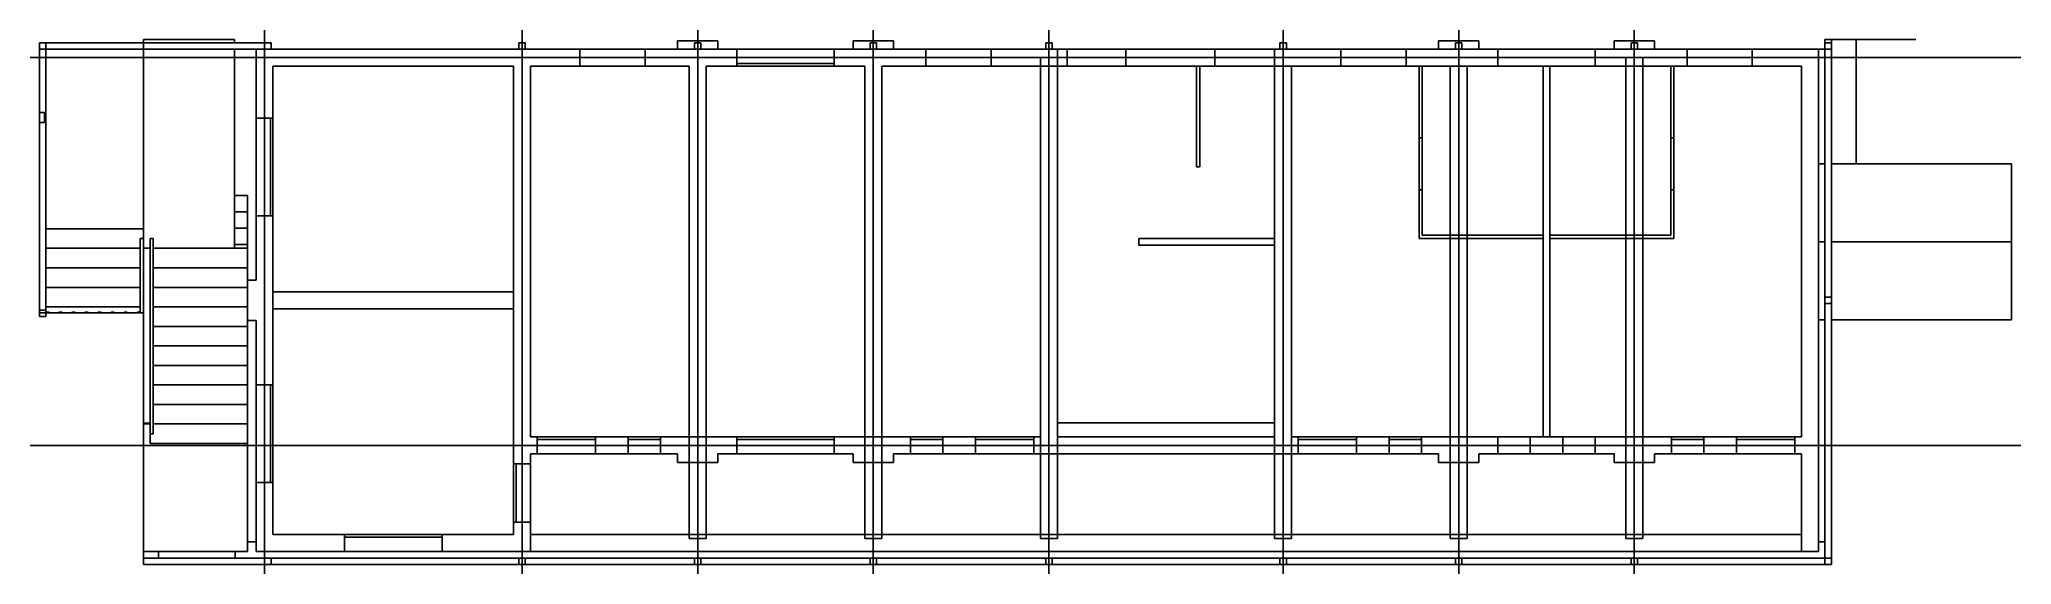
# Model space of a CAD drawing. Header units: millimetres. Extents: x -14894 to 15426, y -6681 to 1389.
import ezdxf

# ---------------------------------------------------------------- set-up
doc = ezdxf.new("R2010")
doc.units = ezdxf.units.MM
doc.layers.add('SectionCutEdges', color=7, linetype='Continuous')

msp = doc.modelspace()

# ---------------------------------------------------------------- linework, layer by layer
for p, q in [((-14894, 264), (-14894, 1239)), ((-13294, 1339), (-14794, 1339)), ((-14794, 1239), (-14794, -1521)), ((-13294, 1239), (-14794, 1239)), ((-13294, 1389), (-11894, 1389)), ((-13294, 1389), (-13294, 1339)), ((-11894, 1339), (-13294, 1339)), ((-13294, 1339), (-13294, 1239)), ((-13294, 1239), (-13294, -1521)), ((-11894, 1239), (-13294, 1239)), ((-11894, 1339), (-11894, 1389)), ((-11434, 1339), (-11894, 1339)), ((-11894, -1011), (-11894, 1239)), ((-11564, 1239), (-11894, 1239)), ((-6584, 979), (-6584, 1239)), ((-5584, 979), (-5584, 1239)), ((-4824, 1239), (-5084, 1239)), ((-4824, 1339), (-4724, 1339)), ((-4464, 1239), (-4724, 1239)), ((-4174, 1019), (-4174, 1239)), ((-2674, 1019), (-2674, 1239)), ((-2124, 1239), (-2384, 1239)), ((-2124, 1339), (-2024, 1339)), ((-1764, 1239), (-2024, 1239)), ((-1264, 979), (-1264, 1239)), ((-264, 979), (-264, 1239)), ((4096, 1239), (756, 1239)), ((756, 979), (756, 1239)), ((756, 1239), (906, 1239)), ((906, 979), (906, 1239)), ((1806, 979), (1806, 1239)), ((3176, 1239), (3176, 979)), ((3176, 1239), (4096, 1239)), ((3176, 979), (3176, 1239)), ((4096, 1239), (4096, 979)), ((5116, 979), (5116, 1239)), ((6116, 979), (6116, 1239)), ((6876, 1239), (6616, 1239)), ((7236, 1239), (6976, 1239)), ((7526, 979), (7526, 1239)), ((9026, 979), (9026, 1239)), ((9576, 1239), (9316, 1239)), ((9936, 1239), (9676, 1239)), ((10436, 979), (10436, 1239)), ((11436, 979), (11436, 1239)), ((12556, 1239), (12456, 1239)), ((12556, 1389), (12656, 1389)), ((12556, 1339), (12556, 1389)), ((12556, -521), (12556, 1239)), ((12656, 1389), (13036, 1389)), ((12656, 1339), (12656, 1389)), ((12656, -521), (12656, 1239)), ((13036, -521), (13036, 1389)), ((13036, 1389), (13956, 1389)), ((-4174, 1019), (-4174, 979)), ((-4174, 1019), (-2674, 1019)), ((-2674, 1019), (-2674, 979)), ((756, 979), (496, 979)), ((906, 979), (756, 979)), ((4096, 979), (3176, 979)), ((-14819, 264), (-14894, 264)), ((-14894, 114), (-14894, 264)), ((-14894, 114), (-14819, 114)), ((-14894, -2771), (-14894, 114)), ((-14819, 114), (-14819, 264)), ((-11304, 179), (-11564, 179)), ((-11344, 179), (-11344, -1321)), ((6366, -121), (6316, -121)), ((10186, -121), (10236, -121)), ((12556, -521), (12456, -521)), ((12556, -1721), (12556, -521)), ((13036, -521), (12656, -521)), ((12656, -1721), (12656, -521)), ((15426, -521), (13036, -521)), ((15426, -1721), (15426, -521)), ((-11894, -1011), (-11694, -1011)), ((-11894, -1261), (-11894, -1011)), ((-11694, -1011), (-11694, -1261)), ((6366, -921), (6316, -921)), ((10186, -921), (10236, -921)), ((-11894, -1261), (-11694, -1261)), ((-11894, -1511), (-11894, -1261)), ((-11894, -1511), (-11694, -1511)), ((-11894, -1761), (-11894, -1511)), ((-11694, -1261), (-11694, -1511)), ((-11694, -1511), (-11694, -1761)), ((-11344, -1321), (-11564, -1321)), ((-11344, -1321), (-11304, -1321)), ((-14794, -1521), (-13294, -1521)), ((-14794, -1821), (-14794, -1521)), ((-13294, -1671), (-13344, -1671)), ((-13344, -1671), (-13344, -1821)), ((-13294, -1671), (-13294, -1521)), ((-13294, -1821), (-13294, -1671)), ((-13194, -1671), (-13144, -1671)), ((-13194, -1671), (-13194, -1821)), ((-13144, -1671), (-13144, -1821)), ((-11894, -1761), (-11694, -1761)), ((-11894, -1821), (-11894, -1761)), ((-11694, -1761), (-11694, -1821)), ((12456, -1721), (12556, -1721)), ((12556, -2571), (12556, -1721)), ((12656, -1721), (15426, -1721)), ((12656, -2571), (12656, -1721)), ((15426, -2921), (15426, -1721)), ((-14794, -2121), (-14794, -1821)), ((-13344, -1821), (-14794, -1821)), ((-14794, -2421), (-14794, -2121)), ((-13344, -2121), (-14794, -2121)), ((-13344, -1821), (-13344, -2121)), ((-13344, -2121), (-13344, -2421)), ((-13294, -1821), (-13194, -1821)), ((-13294, -1821), (-13294, -2811)), ((-13194, -4511), (-13194, -1821)), ((-13144, -1821), (-11894, -1821)), ((-13144, -1821), (-13144, -2121)), ((-13144, -2121), (-11694, -2121)), ((-13144, -2121), (-13144, -2421)), ((-11894, -1821), (-11694, -1821)), ((-11694, -1821), (-11694, -2121)), ((-11694, -2311), (-11694, -2121)), ((-14794, -2721), (-14794, -2421)), ((-13344, -2421), (-14794, -2421)), ((-13344, -2421), (-13344, -2721)), ((-13144, -2421), (-11694, -2421)), ((-13144, -2421), (-13144, -2721)), ((-13344, -2721), (-14794, -2721)), ((-14794, -2771), (-14794, -2721)), ((-13344, -2721), (-13344, -2804)), ((-13144, -2721), (-11694, -2721)), ((-13144, -2721), (-13144, -3021)), ((12556, -2921), (12556, -2671)), ((12656, -2921), (12656, -2671)), ((-14794, -2811), (-14894, -2811)), ((-14744, -2804), (-14794, -2804)), ((-14744, -2811), (-14794, -2811)), ((-14744, -2811), (-14744, -2804)), ((-14594, -2811), (-14744, -2811)), ((-14544, -2804), (-14594, -2804)), ((-14594, -2804), (-14594, -2811)), ((-14544, -2811), (-14594, -2811)), ((-14544, -2811), (-14544, -2804)), ((-14394, -2811), (-14544, -2811)), ((-14344, -2804), (-14394, -2804)), ((-14394, -2804), (-14394, -2811)), ((-14344, -2811), (-14394, -2811)), ((-14344, -2811), (-14344, -2804)), ((-14194, -2811), (-14344, -2811)), ((-14144, -2804), (-14194, -2804)), ((-14194, -2804), (-14194, -2811)), ((-14144, -2811), (-14194, -2811)), ((-14144, -2811), (-14144, -2804)), ((-13994, -2811), (-14144, -2811)), ((-13944, -2804), (-13994, -2804)), ((-13994, -2804), (-13994, -2811)), ((-13944, -2811), (-13994, -2811)), ((-13944, -2811), (-13944, -2804)), ((-13794, -2811), (-13944, -2811)), ((-13744, -2804), (-13794, -2804)), ((-13794, -2804), (-13794, -2811)), ((-13744, -2811), (-13794, -2811)), ((-13744, -2811), (-13744, -2804)), ((-13594, -2811), (-13744, -2811)), ((-13544, -2804), (-13594, -2804)), ((-13594, -2804), (-13594, -2811)), ((-13544, -2811), (-13594, -2811)), ((-13544, -2811), (-13544, -2804)), ((-13394, -2811), (-13544, -2811)), ((-13344, -2804), (-13394, -2804)), ((-13394, -2804), (-13394, -2811)), ((-13344, -2811), (-13394, -2811)), ((-13344, -2811), (-13344, -2804)), ((-13294, -2811), (-13344, -2811)), ((-13294, -2811), (-13294, -4511)), ((-13144, -3021), (-11694, -3021)), ((-13144, -3021), (-13144, -3321)), ((-11694, -2931), (-11694, -3021)), ((-11694, -3021), (-11694, -3321)), ((12456, -2921), (12556, -2921)), ((12556, -6331), (12556, -2921)), ((12656, -2921), (15326, -2921)), ((12656, -2921), (12656, -6581)), ((15326, -2921), (15426, -2921)), ((-13144, -3321), (-11694, -3321)), ((-13144, -3321), (-13144, -3621)), ((-11694, -3321), (-11694, -3621)), ((-13144, -3621), (-11694, -3621)), ((-13144, -3621), (-13144, -3921)), ((-11694, -3621), (-11694, -3921)), ((-13144, -3921), (-11694, -3921)), ((-13144, -3921), (-13144, -4221)), ((-11694, -3921), (-11694, -4221)), ((-11344, -3921), (-11564, -3921)), ((-11344, -3921), (-11304, -3921)), ((-11344, -3921), (-11344, -5421)), ((-13144, -4221), (-11694, -4221)), ((-13144, -4221), (-13144, -4521)), ((-11694, -4221), (-11694, -4521)), ((-13194, -4511), (-13294, -4511)), ((-13294, -4521), (-13294, -4511)), ((-13194, -4521), (-13294, -4521)), ((-13294, -6481), (-13294, -4521)), ((-13194, -4511), (-13194, -4521)), ((-13194, -4521), (-13194, -4671)), ((-13144, -4521), (-11694, -4521)), ((-13144, -4521), (-13144, -4671)), ((-11694, -4521), (-11694, -4821)), ((756, -4501), (4096, -4501)), ((-13194, -4671), (-13144, -4671)), ((-13194, -4671), (-13194, -4821)), ((-13194, -4821), (-11694, -4821)), ((-11694, -4821), (-11694, -6331)), ((-7244, -4761), (-7244, -4721)), ((-7244, -4761), (-6344, -4761)), ((-7244, -4981), (-7244, -4761)), ((-6344, -4761), (-6344, -4721)), ((-6344, -4981), (-6344, -4761)), ((-5844, -4761), (-5844, -4721)), ((-5844, -4761), (-5344, -4761)), ((-5844, -4981), (-5844, -4761)), ((-5344, -4761), (-5344, -4721)), ((-5344, -4981), (-5344, -4761)), ((-4174, -4761), (-4174, -4721)), ((-4174, -4981), (-4174, -4761)), ((-4174, -4761), (-2674, -4761)), ((-2674, -4761), (-2674, -4721)), ((-2674, -4981), (-2674, -4761)), ((-1504, -4761), (-1504, -4721)), ((-1504, -4761), (-1004, -4761)), ((-1504, -4981), (-1504, -4761)), ((-1004, -4761), (-1004, -4721)), ((-1004, -4981), (-1004, -4761)), ((-504, -4761), (-504, -4721)), ((-504, -4761), (396, -4761)), ((-504, -4981), (-504, -4761)), ((396, -4761), (396, -4721)), ((396, -4981), (396, -4761)), ((4456, -4761), (4456, -4721)), ((4456, -4761), (5356, -4761)), ((4456, -4981), (4456, -4761)), ((5356, -4761), (5356, -4721)), ((5356, -4981), (5356, -4761)), ((5856, -4761), (5856, -4721)), ((5856, -4761), (6356, -4761)), ((5856, -4981), (5856, -4761)), ((6356, -4761), (6356, -4721)), ((6356, -4981), (6356, -4761)), ((7526, -4981), (7526, -4721)), ((8026, -4981), (8026, -4721)), ((8526, -4981), (8526, -4721)), ((9026, -4981), (9026, -4721)), ((10196, -4761), (10196, -4721)), ((10196, -4761), (10696, -4761)), ((10196, -4981), (10196, -4761)), ((10696, -4761), (10696, -4721)), ((10696, -4981), (10696, -4761)), ((11196, -4761), (11196, -4721)), ((11196, -4761), (12096, -4761)), ((11196, -4981), (11196, -4761)), ((12096, -4761), (12096, -4721)), ((12096, -4981), (12096, -4761)), ((-7564, -5131), (-7604, -5131)), ((-7564, -6031), (-7564, -5131)), ((-7344, -5131), (-7564, -5131)), ((-11344, -5421), (-11564, -5421)), ((-11344, -5421), (-11304, -5421)), ((-7564, -6031), (-7604, -6031)), ((-7344, -6031), (-7564, -6031)), ((-11694, -6331), (-11564, -6331)), ((-11694, -6481), (-11694, -6331)), ((-10204, -6261), (-10204, -6221)), ((-10204, -6481), (-10204, -6261)), ((-10204, -6261), (-8704, -6261)), ((-8704, -6261), (-8704, -6221)), ((-8704, -6481), (-8704, -6261)), ((12456, -6331), (12556, -6331)), ((12556, -6581), (12556, -6331)), ((-13294, -6481), (-13064, -6481)), ((-13294, -6581), (-13294, -6481)), ((-13064, -6581), (-13294, -6581)), ((-13294, -6681), (-13294, -6581)), ((-13064, -6481), (-13064, -6581)), ((-13064, -6481), (-11884, -6481)), ((-11884, -6581), (-13064, -6581)), ((-11884, -6481), (-11884, -6581)), ((-11884, -6481), (-11694, -6481)), ((-11434, -6581), (-11884, -6581)), ((-7524, -6581), (-11334, -6581)), ((-4824, -6581), (-7424, -6581)), ((-2124, -6581), (-4724, -6581)), ((576, -6581), (-2024, -6581)), ((4176, -6581), (676, -6581)), ((6876, -6581), (4276, -6581)), ((9576, -6581), (6976, -6581)), ((12556, -6581), (9676, -6581)), ((-13064, -6681), (-13294, -6681)), ((-11884, -6681), (-13064, -6681)), ((-11884, -6681), (-11434, -6681)), ((-11334, -6681), (-7524, -6681)), ((-7424, -6681), (-4824, -6681)), ((-4724, -6681), (-2124, -6681)), ((-2024, -6681), (576, -6681)), ((676, -6681), (4176, -6681)), ((4276, -6681), (6876, -6681)), ((6976, -6681), (9576, -6681)), ((9676, -6681), (12556, -6681))]:
    msp.add_line(p, q)
for p, direction in [((-11434, 179), (0, -1)), ((-7474, 979), (0, -1)), ((-4774, -6281), (0, -1)), ((-2074, -6281), (0, -1)), ((626, -6281), (0, -1)), ((4226, -6281), (0, -1)), ((6926, -6281), (0, -1)), ((9626, -6281), (0, -1)), ((-6584, 1109), (1, 0)), ((9026, -4851), (1, 0))]:
    msp.add_xline(p, direction)
at = {"layer": 'SectionCutEdges'}
for p, q in [((-14894, 1239), (-14894, 1339)), ((-14894, 1339), (-14794, 1339)), ((-14794, 1239), (-14894, 1239)), ((-14794, 1339), (-14794, 1239)), ((-11564, 1239), (-11564, 179)), ((-11564, 1239), (-11434, 1239)), ((-11434, 1239), (-11434, 1339)), ((-11434, 1339), (-11334, 1339)), ((-11334, 1239), (-11434, 1239)), ((-11334, 1339), (-11334, 1239)), ((-11334, 1239), (-7524, 1239)), ((-7524, 1239), (-7524, 1339)), ((-7524, 1339), (-7424, 1339)), ((-7424, 1239), (-7524, 1239)), ((-7424, 1339), (-7424, 1239)), ((-6584, 1239), (-7424, 1239)), ((-6584, 1239), (-5584, 1239)), ((-5084, 1239), (-5584, 1239)), ((-5084, 1369), (-4464, 1369)), ((-5084, 1339), (-5084, 1369)), ((-5084, 1239), (-5084, 1339)), ((-4824, 1239), (-4824, 1339)), ((-4724, 1239), (-4824, 1239)), ((-4724, 1339), (-4724, 1239)), ((-4464, 1339), (-4464, 1369)), ((-4464, 1339), (-4464, 1239)), ((-4464, 1239), (-4174, 1239)), ((-2674, 1239), (-4174, 1239)), ((-2674, 1239), (-2384, 1239)), ((-2384, 1369), (-1764, 1369)), ((-2384, 1339), (-2384, 1369)), ((-2384, 1239), (-2384, 1339)), ((-2124, 1239), (-2124, 1339)), ((-2024, 1239), (-2124, 1239)), ((-2024, 1339), (-2024, 1239)), ((-1764, 1339), (-1764, 1369)), ((-1764, 1339), (-1764, 1239)), ((-1264, 1239), (-1764, 1239)), ((-1264, 1239), (-264, 1239)), ((576, 1239), (-264, 1239)), ((576, 1239), (576, 1339)), ((576, 1339), (676, 1339)), ((676, 1239), (576, 1239)), ((676, 1339), (676, 1239)), ((756, 1239), (676, 1239)), ((756, 1239), (756, 1109)), ((756, 1239), (906, 1239)), ((1806, 1239), (906, 1239)), ((1806, 1239), (3176, 1239)), ((3176, 1239), (4096, 1239)), ((4096, 1239), (4096, 979)), ((4096, 1239), (4176, 1239)), ((4176, 1239), (4176, 1339)), ((4176, 1339), (4276, 1339)), ((4276, 1239), (4176, 1239)), ((4276, 1339), (4276, 1239)), ((5116, 1239), (4276, 1239)), ((6116, 1239), (5116, 1239)), ((6616, 1239), (6116, 1239)), ((6616, 1369), (7236, 1369)), ((6616, 1339), (6616, 1369)), ((6616, 1239), (6616, 1339)), ((6876, 1239), (6876, 1339)), ((6876, 1339), (6976, 1339)), ((6976, 1239), (6876, 1239)), ((6976, 1339), (6976, 1239)), ((7236, 1339), (7236, 1369)), ((7236, 1339), (7236, 1239)), ((7526, 1239), (7236, 1239)), ((9026, 1239), (7526, 1239)), ((9316, 1239), (9026, 1239)), ((9316, 1369), (9936, 1369)), ((9316, 1339), (9316, 1369)), ((9316, 1239), (9316, 1339)), ((9576, 1239), (9576, 1339)), ((9576, 1339), (9676, 1339)), ((9676, 1239), (9576, 1239)), ((9676, 1339), (9676, 1239)), ((9936, 1339), (9936, 1369)), ((9936, 1339), (9936, 1239)), ((10436, 1239), (9936, 1239)), ((10436, 1239), (11436, 1239)), ((12456, 1239), (11436, 1239)), ((12456, -521), (12456, 1239)), ((12556, 1239), (12556, 1339)), ((12556, 1339), (12656, 1339)), ((12656, 1239), (12556, 1239)), ((12656, 1339), (12656, 1239)), ((-7604, 979), (-11304, 979)), ((-11304, 979), (-11304, 179)), ((-7604, -2491), (-7604, 979)), ((-7344, 979), (-7344, -4721)), ((-7344, 979), (-6584, 979)), ((-6584, 979), (-5584, 979)), ((-5584, 979), (-4904, 979)), ((-4904, -4721), (-4904, 979)), ((-4644, 979), (-4174, 979)), ((-4644, 979), (-4644, -4721)), ((-2674, 979), (-4174, 979)), ((-2674, 979), (-2204, 979)), ((-2204, -4721), (-2204, 979)), ((-1944, 979), (-1264, 979)), ((-1944, 979), (-1944, -4721)), ((-1264, 979), (-264, 979)), ((-264, 979), (496, 979)), ((496, 1109), (756, 1109)), ((496, 979), (496, 1109)), ((496, -4721), (496, 979)), ((756, 979), (756, 1109)), ((906, 979), (756, 979)), ((756, -4501), (756, 979)), ((1806, 979), (906, 979)), ((2896, 979), (1806, 979)), ((2896, 979), (2946, 979)), ((2896, -571), (2896, 979)), ((2946, 979), (2946, -571)), ((3176, 979), (2946, 979)), ((4096, 979), (3176, 979)), ((4096, 979), (4356, 979)), ((4096, 979), (4096, -1671)), ((4356, 979), (4356, -4721)), ((4356, 979), (5116, 979)), ((6116, 979), (5116, 979)), ((6116, 979), (6316, 979)), ((6316, 979), (6366, 979)), ((6316, 979), (6316, -121)), ((6366, 979), (6366, -121)), ((6366, 979), (6796, 979)), ((6796, 979), (7056, 979)), ((6796, -1621), (6796, 979)), ((7056, 979), (7526, 979)), ((7056, 979), (7056, -1621)), ((8226, 979), (7526, 979)), ((8226, 979), (8326, 979)), ((8226, -1621), (8226, 979)), ((8326, 979), (8326, -1621)), ((9026, 979), (8326, 979)), ((9026, 979), (9496, 979)), ((9496, 1109), (9756, 1109)), ((9496, 979), (9496, 1109)), ((9496, -1621), (9496, 979)), ((9756, 979), (9496, 979)), ((9756, 1109), (9756, 979)), ((9756, 979), (10186, 979)), ((9756, 979), (9756, -1621)), ((10236, 979), (10186, 979)), ((10186, 979), (10186, -121)), ((10236, 979), (10236, -121)), ((10236, 979), (10436, 979)), ((10436, 979), (11436, 979)), ((11436, 979), (12196, 979)), ((12196, -4721), (12196, 979)), ((-11564, 179), (-11564, -1321)), ((-11304, 179), (-11304, -1321)), ((6316, -921), (6316, -121)), ((6366, -921), (6366, -121)), ((10186, -921), (10186, -121)), ((10236, -921), (10236, -121)), ((2946, -571), (2896, -571)), ((12456, -521), (12456, -1721)), ((6316, -921), (6316, -1671)), ((6366, -1621), (6366, -921)), ((10186, -1621), (10186, -921)), ((10236, -921), (10236, -1671)), ((-11564, -1321), (-11564, -2311)), ((-11304, -1321), (-11304, -2491)), ((2006, -1771), (2006, -1671)), ((2006, -1671), (4096, -1671)), ((4096, -1771), (2006, -1771)), ((4096, -1671), (4096, -1771)), ((4096, -1771), (4096, -4501)), ((6316, -1671), (6796, -1671)), ((6366, -1621), (6796, -1621)), ((6796, -1621), (7056, -1621)), ((6796, -1671), (6796, -1621)), ((7056, -1671), (6796, -1671)), ((6796, -4721), (6796, -1671)), ((7056, -1621), (8226, -1621)), ((7056, -1621), (7056, -1671)), ((7056, -1671), (8226, -1671)), ((7056, -1671), (7056, -4721)), ((8226, -1621), (8226, -1671)), ((8226, -4721), (8226, -1671)), ((8326, -1621), (8326, -1671)), ((9496, -1621), (8326, -1621)), ((9496, -1671), (8326, -1671)), ((8326, -1671), (8326, -4721)), ((9756, -1621), (9496, -1621)), ((9496, -1671), (9496, -1621)), ((9496, -1671), (9756, -1671)), ((9496, -4721), (9496, -1671)), ((10186, -1621), (9756, -1621)), ((9756, -1621), (9756, -1671)), ((10236, -1671), (9756, -1671)), ((9756, -1671), (9756, -4721)), ((12456, -1721), (12456, -2921)), ((-11694, -2311), (-11564, -2311)), ((-11694, -2421), (-11694, -2311)), ((-11694, -2421), (-11694, -2721)), ((-11694, -2721), (-11694, -2931)), ((-11304, -2491), (-7604, -2491)), ((-11304, -2751), (-11304, -2491)), ((-7604, -2491), (-7604, -2751)), ((12556, -2671), (12556, -2571)), ((12556, -2571), (12656, -2571)), ((12656, -2671), (12556, -2671)), ((12656, -2571), (12656, -2671)), ((-14894, -2771), (-14794, -2771)), ((-14894, -2811), (-14894, -2771)), ((-14894, -2871), (-14894, -2811)), ((-14794, -2871), (-14894, -2871)), ((-14794, -2771), (-14794, -2804)), ((-14794, -2804), (-14794, -2811)), ((-14794, -2811), (-14794, -2871)), ((-11564, -2931), (-11694, -2931)), ((-11564, -3921), (-11564, -2931)), ((-7604, -2751), (-11304, -2751)), ((-11304, -2751), (-11304, -3921)), ((-7604, -5131), (-7604, -2751)), ((12456, -6331), (12456, -2921)), ((-11564, -3921), (-11564, -5421)), ((-11304, -3921), (-11304, -5421)), ((756, -4721), (756, -4501)), ((4096, -4501), (4096, -4721)), ((-7244, -4721), (-7344, -4721)), ((-7244, -4721), (-6344, -4721)), ((-5844, -4721), (-6344, -4721)), ((-5844, -4721), (-5344, -4721)), ((-4904, -4721), (-5344, -4721)), ((-4904, -5111), (-4904, -4721)), ((-4904, -4721), (-4644, -4721)), ((-4174, -4721), (-4644, -4721)), ((-4644, -4721), (-4644, -5111)), ((-4174, -4721), (-2674, -4721)), ((-2204, -4721), (-2674, -4721)), ((-2204, -5111), (-2204, -4721)), ((-2204, -4721), (-1944, -4721)), ((-1944, -4721), (-1944, -5111)), ((-1504, -4721), (-1944, -4721)), ((-1504, -4721), (-1004, -4721)), ((-504, -4721), (-1004, -4721)), ((-504, -4721), (396, -4721)), ((496, -4721), (396, -4721)), ((496, -4981), (496, -4721)), ((756, -4981), (756, -4721)), ((756, -4721), (4096, -4721)), ((4096, -4721), (4096, -4981)), ((4456, -4721), (4356, -4721)), ((4356, -4721), (4356, -4981)), ((4456, -4721), (5356, -4721)), ((5856, -4721), (5356, -4721)), ((5856, -4721), (6356, -4721)), ((6796, -4721), (6356, -4721)), ((6796, -5111), (6796, -4721)), ((6796, -4721), (7056, -4721)), ((7526, -4721), (7056, -4721)), ((7056, -4721), (7056, -5111)), ((7526, -4721), (8026, -4721)), ((8026, -4721), (8226, -4721)), ((8326, -4721), (8226, -4721)), ((8326, -4721), (8526, -4721)), ((8526, -4721), (9026, -4721)), ((9496, -4721), (9026, -4721)), ((9496, -5111), (9496, -4721)), ((9496, -4721), (9756, -4721)), ((10196, -4721), (9756, -4721)), ((9756, -4721), (9756, -5111)), ((10196, -4721), (10696, -4721)), ((11196, -4721), (10696, -4721)), ((11196, -4721), (12096, -4721)), ((12196, -4721), (12096, -4721)), ((-7604, -6031), (-7604, -5131)), ((-7344, -4981), (-7244, -4981)), ((-7344, -5131), (-7344, -4981)), ((-7344, -6031), (-7344, -5131)), ((-6344, -4981), (-7244, -4981)), ((-6344, -4981), (-5844, -4981)), ((-5844, -4981), (-5344, -4981)), ((-5344, -4981), (-5084, -4981)), ((-5084, -5111), (-5084, -4981)), ((-5084, -5111), (-4904, -5111)), ((-4644, -5111), (-4904, -5111)), ((-4904, -6221), (-4904, -5111)), ((-4644, -5111), (-4464, -5111)), ((-4644, -5111), (-4644, -6221)), ((-4464, -4981), (-4464, -5111)), ((-4174, -4981), (-4464, -4981)), ((-4174, -4981), (-2674, -4981)), ((-2384, -4981), (-2674, -4981)), ((-2384, -5111), (-2384, -4981)), ((-2384, -5111), (-2204, -5111)), ((-1944, -5111), (-2204, -5111)), ((-2204, -6221), (-2204, -5111)), ((-1944, -5111), (-1764, -5111)), ((-1944, -5111), (-1944, -6221)), ((-1764, -4981), (-1764, -5111)), ((-1764, -4981), (-1504, -4981)), ((-1004, -4981), (-1504, -4981)), ((-1004, -4981), (-504, -4981)), ((-504, -4981), (396, -4981)), ((396, -4981), (496, -4981)), ((496, -6221), (496, -4981)), ((756, -4981), (496, -4981)), ((756, -4981), (756, -6221)), ((756, -4981), (4096, -4981)), ((4356, -4981), (4096, -4981)), ((4096, -6221), (4096, -4981)), ((4356, -4981), (4456, -4981)), ((4356, -4981), (4356, -6221)), ((5356, -4981), (4456, -4981)), ((5356, -4981), (5856, -4981)), ((5856, -4981), (6356, -4981)), ((6356, -4981), (6616, -4981)), ((6616, -5111), (6616, -4981)), ((6616, -5111), (6796, -5111)), ((7056, -5111), (6796, -5111)), ((6796, -5111), (6796, -6221)), ((7056, -5111), (7236, -5111)), ((7056, -6221), (7056, -5111)), ((7236, -4981), (7236, -5111)), ((7236, -4981), (7526, -4981)), ((7526, -4981), (8026, -4981)), ((8026, -4981), (8526, -4981)), ((8526, -4981), (9026, -4981)), ((9026, -4981), (9316, -4981)), ((9316, -5111), (9316, -4981)), ((9316, -5111), (9496, -5111)), ((9756, -5111), (9496, -5111)), ((9496, -5111), (9496, -6221)), ((9756, -5111), (9936, -5111)), ((9756, -6221), (9756, -5111)), ((9936, -4981), (9936, -5111)), ((10196, -4981), (9936, -4981)), ((10696, -4981), (10196, -4981)), ((10696, -4981), (11196, -4981)), ((12096, -4981), (11196, -4981)), ((12096, -4981), (12196, -4981)), ((12196, -4981), (12196, -6221)), ((-11564, -5421), (-11564, -6331)), ((-11304, -5421), (-11304, -6221)), ((-7604, -6221), (-7604, -6031)), ((-7344, -6221), (-7344, -6031)), ((-11564, -6481), (-11564, -6331)), ((-11304, -6221), (-10204, -6221)), ((-10204, -6221), (-8704, -6221)), ((-8704, -6221), (-7604, -6221)), ((-7344, -6481), (-7344, -6221)), ((-7344, -6221), (-4904, -6221)), ((-4904, -6281), (-4904, -6221)), ((-4904, -6221), (-4644, -6221)), ((-4644, -6281), (-4904, -6281)), ((-4644, -6221), (-4644, -6281)), ((-4644, -6221), (-2204, -6221)), ((-2204, -6281), (-2204, -6221)), ((-2204, -6221), (-1944, -6221)), ((-1944, -6281), (-2204, -6281)), ((-1944, -6221), (-1944, -6281)), ((-1944, -6221), (496, -6221)), ((496, -6281), (496, -6221)), ((496, -6221), (756, -6221)), ((756, -6281), (496, -6281)), ((756, -6221), (756, -6281)), ((756, -6221), (4096, -6221)), ((4096, -6281), (4096, -6221)), ((4096, -6221), (4356, -6221)), ((4356, -6281), (4096, -6281)), ((4356, -6221), (4356, -6281)), ((4356, -6221), (6796, -6221)), ((6796, -6281), (6796, -6221)), ((6796, -6221), (7056, -6221)), ((7056, -6281), (6796, -6281)), ((7056, -6221), (7056, -6281)), ((7056, -6221), (9496, -6221)), ((9496, -6281), (9496, -6221)), ((9496, -6221), (9756, -6221)), ((9756, -6281), (9496, -6281)), ((9756, -6221), (9756, -6281)), ((9756, -6221), (12196, -6221)), ((12196, -6481), (12196, -6221)), ((12456, -6331), (12456, -6481)), ((-10204, -6481), (-11564, -6481)), ((-11434, -6681), (-11434, -6581)), ((-11434, -6581), (-11334, -6581)), ((-11334, -6581), (-11334, -6681)), ((-10204, -6481), (-8704, -6481)), ((-7344, -6481), (-8704, -6481)), ((-7524, -6681), (-7524, -6581)), ((-7524, -6581), (-7424, -6581)), ((-7424, -6581), (-7424, -6681)), ((12196, -6481), (-7344, -6481)), ((-4824, -6681), (-4824, -6581)), ((-4824, -6581), (-4724, -6581)), ((-4724, -6581), (-4724, -6681)), ((-2124, -6681), (-2124, -6581)), ((-2124, -6581), (-2024, -6581)), ((-2024, -6581), (-2024, -6681)), ((576, -6681), (576, -6581)), ((576, -6581), (676, -6581)), ((676, -6581), (676, -6681)), ((4176, -6681), (4176, -6581)), ((4176, -6581), (4276, -6581)), ((4276, -6581), (4276, -6681)), ((6876, -6681), (6876, -6581)), ((6876, -6581), (6976, -6581)), ((6976, -6581), (6976, -6681)), ((9576, -6681), (9576, -6581)), ((9576, -6581), (9676, -6581)), ((9676, -6581), (9676, -6681)), ((12456, -6481), (12196, -6481)), ((12556, -6681), (12556, -6581)), ((12556, -6581), (12656, -6581)), ((12656, -6581), (12656, -6681)), ((-11334, -6681), (-11434, -6681)), ((-7424, -6681), (-7524, -6681)), ((-4724, -6681), (-4824, -6681)), ((-2024, -6681), (-2124, -6681)), ((676, -6681), (576, -6681)), ((4276, -6681), (4176, -6681)), ((6976, -6681), (6876, -6681)), ((9676, -6681), (9576, -6681)), ((12656, -6681), (12556, -6681))]:
    msp.add_line(p, q, dxfattribs=at)

doc.saveas('drawing.dxf')
